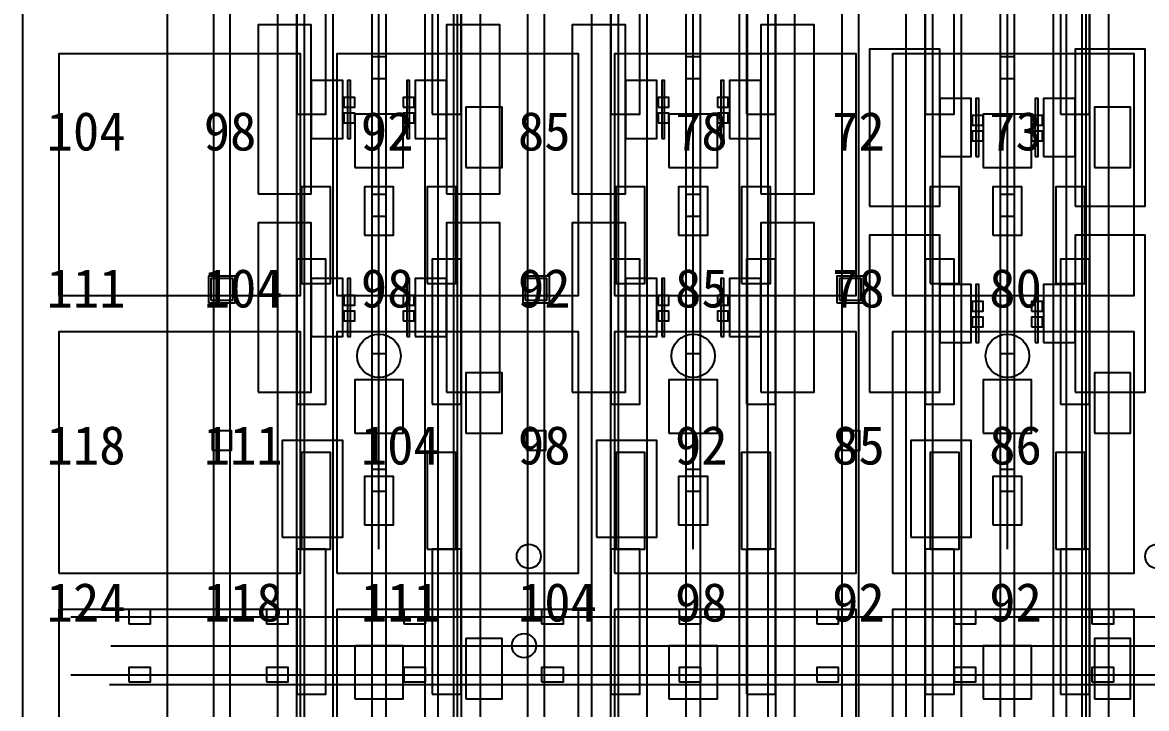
# Model space of a CAD drawing. Header units: metres. Extents: x -1640 to 1560, y -268 to 2338.
# Drawn here: x -280 to -233.49, y 1382.4 to 1410.8 of the extents above; entities that cross this region are included whole.
import ezdxf

# ---------------------------------------------------------------- set-up
doc = ezdxf.new("R2010")
doc.units = ezdxf.units.M
for name, color, linetype in [('1F_CHL', 4, 'Continuous'), ('1F_EHS_EXTINGUISHER_HYDRANT_CABINET_CONCEPT', 1, 'Continuous'), ('1F_PUMP', 2, 'Continuous'), ('1F_SCR', 3, 'Continuous'), ('1F_STRUCT_COLUMN', 8, 'Continuous'), ('1F_ZONE', 3, 'Continuous'), ('2F_CSF_LATERAL_RACK_CONCEPT', 9, 'Continuous'), ('2F_RFG', 5, 'Continuous'), ('2F_STRUCT_COLUMN', 8, 'Continuous'), ('2F_VMB', 6, 'Continuous'), ('2F_ZONE', 3, 'Continuous'), ('3F_CLEANROOM_OVERHEAD_PIPE_DUCT_CONCEPT', 9, 'Continuous'), ('3F_CVD', 3, 'Continuous'), ('3F_DIFF', 4, 'Continuous'), ('3F_EHS_EGRESS_DIST_M', 2, 'Continuous'), ('3F_EHS_EXTINGUISHER_HYDRANT_CABINET_CONCEPT', 1, 'Continuous'), ('3F_EHS_GAS_DETECTOR', 6, 'Continuous'), ('3F_FOUP', 5, 'Continuous'), ('3F_OHT', 9, 'Continuous'), ('3F_OHTV', 1, 'Continuous'), ('3F_STK', 3, 'Continuous'), ('3F_STRUCT_COLUMN', 8, 'Continuous'), ('3F_TBAR', 6, 'Continuous'), ('3F_ZONE', 3, 'Continuous'), ('4F_FFU', 1, 'Continuous'), ('4F_STRUCT_PLENUM_TRUSS_CONCEPT', 9, 'Continuous'), ('4F_ZONE', 3, 'Continuous'), ('5F_CHL', 4, 'Continuous'), ('5F_EHS_EXTINGUISHER_HYDRANT_CABINET_CONCEPT', 1, 'Continuous'), ('5F_PUMP', 2, 'Continuous'), ('5F_SCR', 3, 'Continuous'), ('5F_STRUCT_COLUMN', 8, 'Continuous'), ('5F_ZONE', 3, 'Continuous'), ('6F_CSF_LATERAL_RACK_CONCEPT', 9, 'Continuous'), ('6F_RFG', 5, 'Continuous'), ('6F_STRUCT_COLUMN', 8, 'Continuous'), ('6F_VMB', 6, 'Continuous'), ('6F_ZONE', 3, 'Continuous'), ('7F_CLEANROOM_OVERHEAD_PIPE_DUCT_CONCEPT', 9, 'Continuous'), ('7F_CVD', 3, 'Continuous'), ('7F_DIFF', 4, 'Continuous'), ('7F_EHS_EGRESS_DIST_M', 2, 'Continuous'), ('7F_EHS_EXTINGUISHER_HYDRANT_CABINET_CONCEPT', 1, 'Continuous'), ('7F_EHS_GAS_DETECTOR', 6, 'Continuous'), ('7F_FOUP', 5, 'Continuous'), ('7F_OHT', 9, 'Continuous'), ('7F_OHTV', 1, 'Continuous'), ('7F_STK', 3, 'Continuous'), ('7F_STRUCT_COLUMN', 8, 'Continuous'), ('7F_TBAR', 6, 'Continuous'), ('7F_ZONE', 3, 'Continuous'), ('8F_FFU', 1, 'Continuous'), ('8F_STRUCT_PLENUM_TRUSS_CONCEPT', 9, 'Continuous'), ('8F_ZONE', 3, 'Continuous'), ('EHS_TREATED_EXHAUST', 30, 'Continuous'), ('UTIL_ELEC.LV_CONCEPT', 2, 'Continuous'), ('UTIL_GAS.BULK_CONCEPT', 2, 'Continuous'), ('UTIL_GAS.SPEC_CONCEPT', 3, 'Continuous'), ('UTIL_PCW.R_CONCEPT', 1, 'Continuous'), ('UTIL_PCW.S_CONCEPT', 6, 'Continuous')]:
    doc.layers.add(name, color=color, linetype=linetype)

msp = doc.modelspace()

# ---------------------------------------------------------------- linework, layer by layer
at = {"layer": '1F_CHL'}
for points in [[(-261.65, 1404.8), (-260.15, 1404.8), (-260.15, 1407.3), (-261.65, 1407.3)], [(-235.65, 1404.8), (-234.15, 1404.8), (-234.15, 1407.3), (-235.65, 1407.3)], [(-261.65, 1393.8), (-260.15, 1393.8), (-260.15, 1396.3), (-261.65, 1396.3)], [(-235.65, 1393.8), (-234.15, 1393.8), (-234.15, 1396.3), (-235.65, 1396.3)], [(-261.65, 1382.8), (-260.15, 1382.8), (-260.15, 1385.3), (-261.65, 1385.3)], [(-235.65, 1382.8), (-234.15, 1382.8), (-234.15, 1385.3), (-235.65, 1385.3)]]:
    msp.add_lwpolyline(points, close=True, dxfattribs=at)
at = {"layer": '1F_EHS_EXTINGUISHER_HYDRANT_CABINET_CONCEPT'}
msp.add_circle((-259.25, 1385), 0.5, dxfattribs=at)
at = {"layer": '1F_PUMP'}
for points in [[(-268.45, 1400), (-267.25, 1400), (-267.25, 1404), (-268.45, 1404)], [(-263.25, 1400), (-262.05, 1400), (-262.05, 1404), (-263.25, 1404)], [(-255.45, 1400), (-254.25, 1400), (-254.25, 1404), (-255.45, 1404)], [(-250.25, 1400), (-249.05, 1400), (-249.05, 1404), (-250.25, 1404)], [(-242.45, 1400), (-241.25, 1400), (-241.25, 1404), (-242.45, 1404)], [(-237.25, 1400), (-236.05, 1400), (-236.05, 1404), (-237.25, 1404)], [(-268.45, 1389), (-267.25, 1389), (-267.25, 1393), (-268.45, 1393)], [(-263.25, 1389), (-262.05, 1389), (-262.05, 1393), (-263.25, 1393)], [(-255.45, 1389), (-254.25, 1389), (-254.25, 1393), (-255.45, 1393)], [(-250.25, 1389), (-249.05, 1389), (-249.05, 1393), (-250.25, 1393)], [(-242.45, 1389), (-241.25, 1389), (-241.25, 1393), (-242.45, 1393)], [(-237.25, 1389), (-236.05, 1389), (-236.05, 1393), (-237.25, 1393)]]:
    msp.add_lwpolyline(points, close=True, dxfattribs=at)
at = {"layer": '1F_SCR'}
for points in [[(-266.25, 1404.8), (-264.25, 1404.8), (-264.25, 1407), (-266.25, 1407)], [(-253.25, 1404.8), (-251.25, 1404.8), (-251.25, 1407), (-253.25, 1407)], [(-240.25, 1404.8), (-238.25, 1404.8), (-238.25, 1407), (-240.25, 1407)], [(-266.25, 1393.8), (-264.25, 1393.8), (-264.25, 1396), (-266.25, 1396)], [(-253.25, 1393.8), (-251.25, 1393.8), (-251.25, 1396), (-253.25, 1396)], [(-240.25, 1393.8), (-238.25, 1393.8), (-238.25, 1396), (-240.25, 1396)], [(-266.25, 1382.8), (-264.25, 1382.8), (-264.25, 1385), (-266.25, 1385)], [(-253.25, 1382.8), (-251.25, 1382.8), (-251.25, 1385), (-253.25, 1385)], [(-240.25, 1382.8), (-238.25, 1382.8), (-238.25, 1385), (-240.25, 1385)]]:
    msp.add_lwpolyline(points, close=True, dxfattribs=at)
at = {"layer": '1F_STRUCT_COLUMN'}
for points in [[(-272.3, 1399.2), (-271.2, 1399.2), (-271.2, 1400.3), (-272.3, 1400.3)], [(-259.3, 1399.2), (-258.2, 1399.2), (-258.2, 1400.3), (-259.3, 1400.3)], [(-246.3, 1399.2), (-245.2, 1399.2), (-245.2, 1400.3), (-246.3, 1400.3)]]:
    msp.add_lwpolyline(points, close=True, dxfattribs=at)
at = {"layer": '1F_ZONE'}
msp.add_lwpolyline([(-280, 1306), (-3.5, 1306), (-3.5, 1464), (-280, 1464)], close=True, dxfattribs=at)
at = {"layer": '2F_CSF_LATERAL_RACK_CONCEPT'}
for points in [[(-269.45, 1310), (-268.65, 1310), (-268.65, 1460), (-269.45, 1460)], [(-261.85, 1310), (-261.05, 1310), (-261.05, 1460), (-261.85, 1460)], [(-256.45, 1310), (-255.65, 1310), (-255.65, 1460), (-256.45, 1460)], [(-248.85, 1310), (-248.05, 1310), (-248.05, 1460), (-248.85, 1460)], [(-243.45, 1310), (-242.65, 1310), (-242.65, 1460), (-243.45, 1460)], [(-235.85, 1310), (-235.05, 1310), (-235.05, 1460), (-235.85, 1460)]]:
    msp.add_lwpolyline(points, close=True, dxfattribs=at)
at = {"layer": '2F_RFG'}
for points in [[(-268.65, 1407), (-267.45, 1407), (-267.45, 1413), (-268.65, 1413)], [(-263.05, 1407), (-261.85, 1407), (-261.85, 1413), (-263.05, 1413)], [(-255.65, 1407), (-254.45, 1407), (-254.45, 1413), (-255.65, 1413)], [(-250.05, 1407), (-248.85, 1407), (-248.85, 1413), (-250.05, 1413)], [(-242.65, 1407), (-241.45, 1407), (-241.45, 1413), (-242.65, 1413)], [(-237.05, 1407), (-235.85, 1407), (-235.85, 1413), (-237.05, 1413)], [(-268.65, 1395), (-267.45, 1395), (-267.45, 1401), (-268.65, 1401)], [(-263.05, 1395), (-261.85, 1395), (-261.85, 1401), (-263.05, 1401)], [(-255.65, 1395), (-254.45, 1395), (-254.45, 1401), (-255.65, 1401)], [(-250.05, 1395), (-248.85, 1395), (-248.85, 1401), (-250.05, 1401)], [(-242.65, 1395), (-241.45, 1395), (-241.45, 1401), (-242.65, 1401)], [(-237.05, 1395), (-235.85, 1395), (-235.85, 1401), (-237.05, 1401)], [(-268.65, 1383), (-267.45, 1383), (-267.45, 1389), (-268.65, 1389)], [(-263.05, 1383), (-261.85, 1383), (-261.85, 1389), (-263.05, 1389)], [(-255.65, 1383), (-254.45, 1383), (-254.45, 1389), (-255.65, 1389)], [(-250.05, 1383), (-248.85, 1383), (-248.85, 1389), (-250.05, 1389)], [(-242.65, 1383), (-241.45, 1383), (-241.45, 1389), (-242.65, 1389)], [(-237.05, 1383), (-235.85, 1383), (-235.85, 1389), (-237.05, 1389)]]:
    msp.add_lwpolyline(points, close=True, dxfattribs=at)
at = {"layer": '2F_STRUCT_COLUMN'}
for points in [[(-272.2, 1399.3), (-271.3, 1399.3), (-271.3, 1400.2), (-272.2, 1400.2)], [(-259.2, 1399.3), (-258.3, 1399.3), (-258.3, 1400.2), (-259.2, 1400.2)], [(-246.2, 1399.3), (-245.3, 1399.3), (-245.3, 1400.2), (-246.2, 1400.2)]]:
    msp.add_lwpolyline(points, close=True, dxfattribs=at)
at = {"layer": '2F_VMB'}
for points in [[(-265.85, 1402), (-264.65, 1402), (-264.65, 1404), (-265.85, 1404)], [(-252.85, 1402), (-251.65, 1402), (-251.65, 1404), (-252.85, 1404)], [(-239.85, 1402), (-238.65, 1402), (-238.65, 1404), (-239.85, 1404)], [(-265.85, 1390), (-264.65, 1390), (-264.65, 1392), (-265.85, 1392)], [(-252.85, 1390), (-251.65, 1390), (-251.65, 1392), (-252.85, 1392)], [(-239.85, 1390), (-238.65, 1390), (-238.65, 1392), (-239.85, 1392)]]:
    msp.add_lwpolyline(points, close=True, dxfattribs=at)
at = {"layer": '2F_ZONE'}
msp.add_lwpolyline([(-280, 1306), (-3.5, 1306), (-3.5, 1464), (-280, 1464)], close=True, dxfattribs=at)
at = {"layer": '3F_CLEANROOM_OVERHEAD_PIPE_DUCT_CONCEPT'}
for points in [[(-268.35, 1309), (-267.15, 1309), (-267.15, 1461), (-268.35, 1461)], [(-263.35, 1309), (-262.15, 1309), (-262.15, 1461), (-263.35, 1461)], [(-255.35, 1309), (-254.15, 1309), (-254.15, 1461), (-255.35, 1461)], [(-250.35, 1309), (-249.15, 1309), (-249.15, 1461), (-250.35, 1461)], [(-242.35, 1309), (-241.15, 1309), (-241.15, 1461), (-242.35, 1461)], [(-237.35, 1309), (-236.15, 1309), (-236.15, 1461), (-237.35, 1461)]]:
    msp.add_lwpolyline(points, close=True, dxfattribs=at)
at = {"layer": '3F_CVD'}
for points in [[(-244.95, 1403.2), (-242.05, 1403.2), (-242.05, 1409.7), (-244.95, 1409.7)], [(-236.45, 1403.2), (-233.55, 1403.2), (-233.55, 1409.7), (-236.45, 1409.7)], [(-242.05, 1405.25), (-240.75, 1405.25), (-240.75, 1407.65), (-242.05, 1407.65)], [(-237.75, 1405.25), (-236.45, 1405.25), (-236.45, 1407.65), (-237.75, 1407.65)], [(-244.95, 1395.5), (-242.05, 1395.5), (-242.05, 1402), (-244.95, 1402)], [(-236.45, 1395.5), (-233.55, 1395.5), (-233.55, 1402), (-236.45, 1402)], [(-242.05, 1397.55), (-240.75, 1397.55), (-240.75, 1399.95), (-242.05, 1399.95)], [(-237.75, 1397.55), (-236.45, 1397.55), (-236.45, 1399.95), (-237.75, 1399.95)]]:
    msp.add_lwpolyline(points, close=True, dxfattribs=at)
at = {"layer": '3F_DIFF'}
for points in [[(-270.25, 1403.7), (-268.05, 1403.7), (-268.05, 1410.7), (-270.25, 1410.7)], [(-262.45, 1403.7), (-260.25, 1403.7), (-260.25, 1410.7), (-262.45, 1410.7)], [(-257.25, 1403.7), (-255.05, 1403.7), (-255.05, 1410.7), (-257.25, 1410.7)], [(-249.45, 1403.7), (-247.25, 1403.7), (-247.25, 1410.7), (-249.45, 1410.7)], [(-268.05, 1406), (-266.75, 1406), (-266.75, 1408.4), (-268.05, 1408.4)], [(-263.75, 1406), (-262.45, 1406), (-262.45, 1408.4), (-263.75, 1408.4)], [(-255.05, 1406), (-253.75, 1406), (-253.75, 1408.4), (-255.05, 1408.4)], [(-250.75, 1406), (-249.45, 1406), (-249.45, 1408.4), (-250.75, 1408.4)], [(-270.25, 1395.5), (-268.05, 1395.5), (-268.05, 1402.5), (-270.25, 1402.5)], [(-262.45, 1395.5), (-260.25, 1395.5), (-260.25, 1402.5), (-262.45, 1402.5)], [(-257.25, 1395.5), (-255.05, 1395.5), (-255.05, 1402.5), (-257.25, 1402.5)], [(-249.45, 1395.5), (-247.25, 1395.5), (-247.25, 1402.5), (-249.45, 1402.5)], [(-268.05, 1397.8), (-266.75, 1397.8), (-266.75, 1400.2), (-268.05, 1400.2)], [(-263.75, 1397.8), (-262.45, 1397.8), (-262.45, 1400.2), (-263.75, 1400.2)], [(-255.05, 1397.8), (-253.75, 1397.8), (-253.75, 1400.2), (-255.05, 1400.2)], [(-250.75, 1397.8), (-249.45, 1397.8), (-249.45, 1400.2), (-250.75, 1400.2)]]:
    msp.add_lwpolyline(points, close=True, dxfattribs=at)
at = {"layer": '3F_EHS_EXTINGUISHER_HYDRANT_CABINET_CONCEPT'}
for centre in [(-259.05, 1388.7), (-233.05, 1388.7)]:
    msp.add_circle(centre, 0.5, dxfattribs=at)
at = {"layer": '3F_EHS_GAS_DETECTOR'}
for centre in [(-265.25, 1397), (-252.25, 1397), (-239.25, 1397)]:
    msp.add_circle(centre, 0.9, dxfattribs=at)
at = {"layer": '3F_FOUP'}
for points in [[(-266.7, 1407.3), (-266.25, 1407.3), (-266.25, 1407.7), (-266.7, 1407.7)], [(-264.25, 1407.3), (-263.8, 1407.3), (-263.8, 1407.7), (-264.25, 1407.7)], [(-253.7, 1407.3), (-253.25, 1407.3), (-253.25, 1407.7), (-253.7, 1407.7)], [(-251.25, 1407.3), (-250.8, 1407.3), (-250.8, 1407.7), (-251.25, 1407.7)], [(-266.7, 1406.65), (-266.25, 1406.65), (-266.25, 1407.05), (-266.7, 1407.05)], [(-264.25, 1406.65), (-263.8, 1406.65), (-263.8, 1407.05), (-264.25, 1407.05)], [(-253.7, 1406.65), (-253.25, 1406.65), (-253.25, 1407.05), (-253.7, 1407.05)], [(-251.25, 1406.65), (-250.8, 1406.65), (-250.8, 1407.05), (-251.25, 1407.05)], [(-240.7, 1406.55), (-240.25, 1406.55), (-240.25, 1406.95), (-240.7, 1406.95)], [(-238.25, 1406.55), (-237.8, 1406.55), (-237.8, 1406.95), (-238.25, 1406.95)], [(-240.7, 1405.9), (-240.25, 1405.9), (-240.25, 1406.3), (-240.7, 1406.3)], [(-238.25, 1405.9), (-237.8, 1405.9), (-237.8, 1406.3), (-238.25, 1406.3)], [(-266.7, 1399.1), (-266.25, 1399.1), (-266.25, 1399.5), (-266.7, 1399.5)], [(-264.25, 1399.1), (-263.8, 1399.1), (-263.8, 1399.5), (-264.25, 1399.5)], [(-253.7, 1399.1), (-253.25, 1399.1), (-253.25, 1399.5), (-253.7, 1399.5)], [(-251.25, 1399.1), (-250.8, 1399.1), (-250.8, 1399.5), (-251.25, 1399.5)], [(-240.7, 1398.85), (-240.25, 1398.85), (-240.25, 1399.25), (-240.7, 1399.25)], [(-238.25, 1398.85), (-237.8, 1398.85), (-237.8, 1399.25), (-238.25, 1399.25)], [(-266.7, 1398.45), (-266.25, 1398.45), (-266.25, 1398.85), (-266.7, 1398.85)], [(-264.25, 1398.45), (-263.8, 1398.45), (-263.8, 1398.85), (-264.25, 1398.85)], [(-253.7, 1398.45), (-253.25, 1398.45), (-253.25, 1398.85), (-253.7, 1398.85)], [(-251.25, 1398.45), (-250.8, 1398.45), (-250.8, 1398.85), (-251.25, 1398.85)], [(-240.7, 1398.2), (-240.25, 1398.2), (-240.25, 1398.6), (-240.7, 1398.6)], [(-238.25, 1398.2), (-237.8, 1398.2), (-237.8, 1398.6), (-238.25, 1398.6)]]:
    msp.add_lwpolyline(points, close=True, dxfattribs=at)
at = {"layer": '3F_OHT'}
for p, q in [((-265.25, 1389), (-265.25, 1461)), ((-252.25, 1389), (-252.25, 1461)), ((-239.25, 1389), (-239.25, 1461)), ((-278, 1386.2), (-5.5, 1386.2)), ((-278, 1383.8), (-5.5, 1383.8))]:
    msp.add_line(p, q, dxfattribs=at)
at = {"layer": '3F_OHTV'}
for points in [[(-265.55, 1408.48), (-264.95, 1408.48), (-264.95, 1409.38), (-265.55, 1409.38)], [(-252.55, 1408.48), (-251.95, 1408.48), (-251.95, 1409.38), (-252.55, 1409.38)], [(-239.55, 1408.48), (-238.95, 1408.48), (-238.95, 1409.38), (-239.55, 1409.38)], [(-265.55, 1402.78), (-264.95, 1402.78), (-264.95, 1403.68), (-265.55, 1403.68)], [(-252.55, 1402.78), (-251.95, 1402.78), (-251.95, 1403.68), (-252.55, 1403.68)], [(-239.55, 1402.78), (-238.95, 1402.78), (-238.95, 1403.68), (-239.55, 1403.68)], [(-265.55, 1397.09), (-264.95, 1397.09), (-264.95, 1397.99), (-265.55, 1397.99)], [(-252.55, 1397.09), (-251.95, 1397.09), (-251.95, 1397.99), (-252.55, 1397.99)], [(-239.55, 1397.09), (-238.95, 1397.09), (-238.95, 1397.99), (-239.55, 1397.99)], [(-265.55, 1391.4), (-264.95, 1391.4), (-264.95, 1392.3), (-265.55, 1392.3)], [(-252.55, 1391.4), (-251.95, 1391.4), (-251.95, 1392.3), (-252.55, 1392.3)], [(-239.55, 1391.4), (-238.95, 1391.4), (-238.95, 1392.3), (-239.55, 1392.3)], [(-275.6, 1385.9), (-274.7, 1385.9), (-274.7, 1386.5), (-275.6, 1386.5)], [(-269.91, 1385.9), (-269.01, 1385.9), (-269.01, 1386.5), (-269.91, 1386.5)], [(-264.22, 1385.9), (-263.32, 1385.9), (-263.32, 1386.5), (-264.22, 1386.5)], [(-258.52, 1385.9), (-257.62, 1385.9), (-257.62, 1386.5), (-258.52, 1386.5)], [(-252.83, 1385.9), (-251.93, 1385.9), (-251.93, 1386.5), (-252.83, 1386.5)], [(-247.14, 1385.9), (-246.24, 1385.9), (-246.24, 1386.5), (-247.14, 1386.5)], [(-241.45, 1385.9), (-240.55, 1385.9), (-240.55, 1386.5), (-241.45, 1386.5)], [(-235.75, 1385.9), (-234.85, 1385.9), (-234.85, 1386.5), (-235.75, 1386.5)], [(-275.6, 1383.5), (-274.7, 1383.5), (-274.7, 1384.1), (-275.6, 1384.1)], [(-269.91, 1383.5), (-269.01, 1383.5), (-269.01, 1384.1), (-269.91, 1384.1)], [(-264.22, 1383.5), (-263.32, 1383.5), (-263.32, 1384.1), (-264.22, 1384.1)], [(-258.52, 1383.5), (-257.62, 1383.5), (-257.62, 1384.1), (-258.52, 1384.1)], [(-252.83, 1383.5), (-251.93, 1383.5), (-251.93, 1384.1), (-252.83, 1384.1)], [(-247.14, 1383.5), (-246.24, 1383.5), (-246.24, 1384.1), (-247.14, 1384.1)], [(-241.45, 1383.5), (-240.55, 1383.5), (-240.55, 1384.1), (-241.45, 1384.1)], [(-235.75, 1383.5), (-234.85, 1383.5), (-234.85, 1384.1), (-235.75, 1384.1)]]:
    msp.add_lwpolyline(points, close=True, dxfattribs=at)
at = {"layer": '3F_STK'}
for points in [[(-269.25, 1389.5), (-266.75, 1389.5), (-266.75, 1393.5), (-269.25, 1393.5)], [(-256.25, 1389.5), (-253.75, 1389.5), (-253.75, 1393.5), (-256.25, 1393.5)], [(-243.25, 1389.5), (-240.75, 1389.5), (-240.75, 1393.5), (-243.25, 1393.5)]]:
    msp.add_lwpolyline(points, close=True, dxfattribs=at)
at = {"layer": '3F_STRUCT_COLUMN'}
for points in [[(-272.15, 1393.1), (-271.35, 1393.1), (-271.35, 1393.9), (-272.15, 1393.9)], [(-259.15, 1393.1), (-258.35, 1393.1), (-258.35, 1393.9), (-259.15, 1393.9)], [(-246.15, 1393.1), (-245.35, 1393.1), (-245.35, 1393.9), (-246.15, 1393.9)]]:
    msp.add_lwpolyline(points, close=True, dxfattribs=at)
at = {"layer": '3F_TBAR'}
for points in [[(-266.55, 1406), (-266.43, 1406), (-266.43, 1408.4), (-266.55, 1408.4)], [(-264.1, 1406), (-263.98, 1406), (-263.98, 1408.4), (-264.1, 1408.4)], [(-253.55, 1406), (-253.43, 1406), (-253.43, 1408.4), (-253.55, 1408.4)], [(-251.1, 1406), (-250.98, 1406), (-250.98, 1408.4), (-251.1, 1408.4)], [(-240.55, 1405.25), (-240.43, 1405.25), (-240.43, 1407.65), (-240.55, 1407.65)], [(-238.1, 1405.25), (-237.98, 1405.25), (-237.98, 1407.65), (-238.1, 1407.65)], [(-266.55, 1397.8), (-266.43, 1397.8), (-266.43, 1400.2), (-266.55, 1400.2)], [(-264.1, 1397.8), (-263.98, 1397.8), (-263.98, 1400.2), (-264.1, 1400.2)], [(-253.55, 1397.8), (-253.43, 1397.8), (-253.43, 1400.2), (-253.55, 1400.2)], [(-251.1, 1397.8), (-250.98, 1397.8), (-250.98, 1400.2), (-251.1, 1400.2)], [(-240.55, 1397.55), (-240.43, 1397.55), (-240.43, 1399.95), (-240.55, 1399.95)], [(-238.1, 1397.55), (-237.98, 1397.55), (-237.98, 1399.95), (-238.1, 1399.95)]]:
    msp.add_lwpolyline(points, close=True, dxfattribs=at)
at = {"layer": '3F_ZONE'}
msp.add_lwpolyline([(-280, 1306), (-3.5, 1306), (-3.5, 1464), (-280, 1464)], close=True, dxfattribs=at)
at = {"layer": '4F_FFU'}
for points in [[(-278.5, 1399.5), (-268.5, 1399.5), (-268.5, 1409.5), (-278.5, 1409.5)], [(-267, 1399.5), (-257, 1399.5), (-257, 1409.5), (-267, 1409.5)], [(-255.5, 1399.5), (-245.5, 1399.5), (-245.5, 1409.5), (-255.5, 1409.5)], [(-244, 1399.5), (-234, 1399.5), (-234, 1409.5), (-244, 1409.5)], [(-278.5, 1388), (-268.5, 1388), (-268.5, 1398), (-278.5, 1398)], [(-267, 1388), (-257, 1388), (-257, 1398), (-267, 1398)], [(-255.5, 1388), (-245.5, 1388), (-245.5, 1398), (-255.5, 1398)], [(-244, 1388), (-234, 1388), (-234, 1398), (-244, 1398)], [(-278.5, 1376.5), (-268.5, 1376.5), (-268.5, 1386.5), (-278.5, 1386.5)], [(-267, 1376.5), (-257, 1376.5), (-257, 1386.5), (-267, 1386.5)], [(-255.5, 1376.5), (-245.5, 1376.5), (-245.5, 1386.5), (-255.5, 1386.5)], [(-244, 1376.5), (-234, 1376.5), (-234, 1386.5), (-244, 1386.5)]]:
    msp.add_lwpolyline(points, close=True, dxfattribs=at)
at = {"layer": '4F_STRUCT_PLENUM_TRUSS_CONCEPT'}
for points in [[(-272.1, 1306), (-271.4, 1306), (-271.4, 1464), (-272.1, 1464)], [(-259.1, 1306), (-258.4, 1306), (-258.4, 1464), (-259.1, 1464)], [(-246.1, 1306), (-245.4, 1306), (-245.4, 1464), (-246.1, 1464)]]:
    msp.add_lwpolyline(points, close=True, dxfattribs=at)
at = {"layer": '4F_ZONE'}
msp.add_lwpolyline([(-280, 1306), (-3.5, 1306), (-3.5, 1464), (-280, 1464)], close=True, dxfattribs=at)
at = {"layer": '5F_CHL'}
for points in [[(-261.65, 1404.8), (-260.15, 1404.8), (-260.15, 1407.3), (-261.65, 1407.3)], [(-235.65, 1404.8), (-234.15, 1404.8), (-234.15, 1407.3), (-235.65, 1407.3)], [(-261.65, 1393.8), (-260.15, 1393.8), (-260.15, 1396.3), (-261.65, 1396.3)], [(-235.65, 1393.8), (-234.15, 1393.8), (-234.15, 1396.3), (-235.65, 1396.3)], [(-261.65, 1382.8), (-260.15, 1382.8), (-260.15, 1385.3), (-261.65, 1385.3)], [(-235.65, 1382.8), (-234.15, 1382.8), (-234.15, 1385.3), (-235.65, 1385.3)]]:
    msp.add_lwpolyline(points, close=True, dxfattribs=at)
at = {"layer": '5F_EHS_EXTINGUISHER_HYDRANT_CABINET_CONCEPT'}
msp.add_circle((-259.25, 1385), 0.5, dxfattribs=at)
at = {"layer": '5F_PUMP'}
for points in [[(-268.45, 1400), (-267.25, 1400), (-267.25, 1404), (-268.45, 1404)], [(-263.25, 1400), (-262.05, 1400), (-262.05, 1404), (-263.25, 1404)], [(-255.45, 1400), (-254.25, 1400), (-254.25, 1404), (-255.45, 1404)], [(-250.25, 1400), (-249.05, 1400), (-249.05, 1404), (-250.25, 1404)], [(-242.45, 1400), (-241.25, 1400), (-241.25, 1404), (-242.45, 1404)], [(-237.25, 1400), (-236.05, 1400), (-236.05, 1404), (-237.25, 1404)], [(-268.45, 1389), (-267.25, 1389), (-267.25, 1393), (-268.45, 1393)], [(-263.25, 1389), (-262.05, 1389), (-262.05, 1393), (-263.25, 1393)], [(-255.45, 1389), (-254.25, 1389), (-254.25, 1393), (-255.45, 1393)], [(-250.25, 1389), (-249.05, 1389), (-249.05, 1393), (-250.25, 1393)], [(-242.45, 1389), (-241.25, 1389), (-241.25, 1393), (-242.45, 1393)], [(-237.25, 1389), (-236.05, 1389), (-236.05, 1393), (-237.25, 1393)]]:
    msp.add_lwpolyline(points, close=True, dxfattribs=at)
at = {"layer": '5F_SCR'}
for points in [[(-266.25, 1404.8), (-264.25, 1404.8), (-264.25, 1407), (-266.25, 1407)], [(-253.25, 1404.8), (-251.25, 1404.8), (-251.25, 1407), (-253.25, 1407)], [(-240.25, 1404.8), (-238.25, 1404.8), (-238.25, 1407), (-240.25, 1407)], [(-266.25, 1393.8), (-264.25, 1393.8), (-264.25, 1396), (-266.25, 1396)], [(-253.25, 1393.8), (-251.25, 1393.8), (-251.25, 1396), (-253.25, 1396)], [(-240.25, 1393.8), (-238.25, 1393.8), (-238.25, 1396), (-240.25, 1396)], [(-266.25, 1382.8), (-264.25, 1382.8), (-264.25, 1385), (-266.25, 1385)], [(-253.25, 1382.8), (-251.25, 1382.8), (-251.25, 1385), (-253.25, 1385)], [(-240.25, 1382.8), (-238.25, 1382.8), (-238.25, 1385), (-240.25, 1385)]]:
    msp.add_lwpolyline(points, close=True, dxfattribs=at)
at = {"layer": '5F_STRUCT_COLUMN'}
for points in [[(-272.3, 1399.2), (-271.2, 1399.2), (-271.2, 1400.3), (-272.3, 1400.3)], [(-259.3, 1399.2), (-258.2, 1399.2), (-258.2, 1400.3), (-259.3, 1400.3)], [(-246.3, 1399.2), (-245.2, 1399.2), (-245.2, 1400.3), (-246.3, 1400.3)]]:
    msp.add_lwpolyline(points, close=True, dxfattribs=at)
at = {"layer": '5F_ZONE'}
msp.add_lwpolyline([(-280, 1306), (-3.5, 1306), (-3.5, 1464), (-280, 1464)], close=True, dxfattribs=at)
at = {"layer": '6F_CSF_LATERAL_RACK_CONCEPT'}
for points in [[(-269.45, 1310), (-268.65, 1310), (-268.65, 1460), (-269.45, 1460)], [(-261.85, 1310), (-261.05, 1310), (-261.05, 1460), (-261.85, 1460)], [(-256.45, 1310), (-255.65, 1310), (-255.65, 1460), (-256.45, 1460)], [(-248.85, 1310), (-248.05, 1310), (-248.05, 1460), (-248.85, 1460)], [(-243.45, 1310), (-242.65, 1310), (-242.65, 1460), (-243.45, 1460)], [(-235.85, 1310), (-235.05, 1310), (-235.05, 1460), (-235.85, 1460)]]:
    msp.add_lwpolyline(points, close=True, dxfattribs=at)
at = {"layer": '6F_RFG'}
for points in [[(-268.65, 1407), (-267.45, 1407), (-267.45, 1413), (-268.65, 1413)], [(-263.05, 1407), (-261.85, 1407), (-261.85, 1413), (-263.05, 1413)], [(-255.65, 1407), (-254.45, 1407), (-254.45, 1413), (-255.65, 1413)], [(-250.05, 1407), (-248.85, 1407), (-248.85, 1413), (-250.05, 1413)], [(-242.65, 1407), (-241.45, 1407), (-241.45, 1413), (-242.65, 1413)], [(-237.05, 1407), (-235.85, 1407), (-235.85, 1413), (-237.05, 1413)], [(-268.65, 1395), (-267.45, 1395), (-267.45, 1401), (-268.65, 1401)], [(-263.05, 1395), (-261.85, 1395), (-261.85, 1401), (-263.05, 1401)], [(-255.65, 1395), (-254.45, 1395), (-254.45, 1401), (-255.65, 1401)], [(-250.05, 1395), (-248.85, 1395), (-248.85, 1401), (-250.05, 1401)], [(-242.65, 1395), (-241.45, 1395), (-241.45, 1401), (-242.65, 1401)], [(-237.05, 1395), (-235.85, 1395), (-235.85, 1401), (-237.05, 1401)], [(-268.65, 1383), (-267.45, 1383), (-267.45, 1389), (-268.65, 1389)], [(-263.05, 1383), (-261.85, 1383), (-261.85, 1389), (-263.05, 1389)], [(-255.65, 1383), (-254.45, 1383), (-254.45, 1389), (-255.65, 1389)], [(-250.05, 1383), (-248.85, 1383), (-248.85, 1389), (-250.05, 1389)], [(-242.65, 1383), (-241.45, 1383), (-241.45, 1389), (-242.65, 1389)], [(-237.05, 1383), (-235.85, 1383), (-235.85, 1389), (-237.05, 1389)]]:
    msp.add_lwpolyline(points, close=True, dxfattribs=at)
at = {"layer": '6F_STRUCT_COLUMN'}
for points in [[(-272.2, 1399.3), (-271.3, 1399.3), (-271.3, 1400.2), (-272.2, 1400.2)], [(-259.2, 1399.3), (-258.3, 1399.3), (-258.3, 1400.2), (-259.2, 1400.2)], [(-246.2, 1399.3), (-245.3, 1399.3), (-245.3, 1400.2), (-246.2, 1400.2)]]:
    msp.add_lwpolyline(points, close=True, dxfattribs=at)
at = {"layer": '6F_VMB'}
for points in [[(-265.85, 1402), (-264.65, 1402), (-264.65, 1404), (-265.85, 1404)], [(-252.85, 1402), (-251.65, 1402), (-251.65, 1404), (-252.85, 1404)], [(-239.85, 1402), (-238.65, 1402), (-238.65, 1404), (-239.85, 1404)], [(-265.85, 1390), (-264.65, 1390), (-264.65, 1392), (-265.85, 1392)], [(-252.85, 1390), (-251.65, 1390), (-251.65, 1392), (-252.85, 1392)], [(-239.85, 1390), (-238.65, 1390), (-238.65, 1392), (-239.85, 1392)]]:
    msp.add_lwpolyline(points, close=True, dxfattribs=at)
at = {"layer": '6F_ZONE'}
msp.add_lwpolyline([(-280, 1306), (-3.5, 1306), (-3.5, 1464), (-280, 1464)], close=True, dxfattribs=at)
at = {"layer": '7F_CLEANROOM_OVERHEAD_PIPE_DUCT_CONCEPT'}
for points in [[(-268.35, 1309), (-267.15, 1309), (-267.15, 1461), (-268.35, 1461)], [(-263.35, 1309), (-262.15, 1309), (-262.15, 1461), (-263.35, 1461)], [(-255.35, 1309), (-254.15, 1309), (-254.15, 1461), (-255.35, 1461)], [(-250.35, 1309), (-249.15, 1309), (-249.15, 1461), (-250.35, 1461)], [(-242.35, 1309), (-241.15, 1309), (-241.15, 1461), (-242.35, 1461)], [(-237.35, 1309), (-236.15, 1309), (-236.15, 1461), (-237.35, 1461)]]:
    msp.add_lwpolyline(points, close=True, dxfattribs=at)
at = {"layer": '7F_CVD'}
for points in [[(-244.95, 1403.2), (-242.05, 1403.2), (-242.05, 1409.7), (-244.95, 1409.7)], [(-236.45, 1403.2), (-233.55, 1403.2), (-233.55, 1409.7), (-236.45, 1409.7)], [(-242.05, 1405.25), (-240.75, 1405.25), (-240.75, 1407.65), (-242.05, 1407.65)], [(-237.75, 1405.25), (-236.45, 1405.25), (-236.45, 1407.65), (-237.75, 1407.65)], [(-244.95, 1395.5), (-242.05, 1395.5), (-242.05, 1402), (-244.95, 1402)], [(-236.45, 1395.5), (-233.55, 1395.5), (-233.55, 1402), (-236.45, 1402)], [(-242.05, 1397.55), (-240.75, 1397.55), (-240.75, 1399.95), (-242.05, 1399.95)], [(-237.75, 1397.55), (-236.45, 1397.55), (-236.45, 1399.95), (-237.75, 1399.95)]]:
    msp.add_lwpolyline(points, close=True, dxfattribs=at)
at = {"layer": '7F_DIFF'}
for points in [[(-270.25, 1403.7), (-268.05, 1403.7), (-268.05, 1410.7), (-270.25, 1410.7)], [(-262.45, 1403.7), (-260.25, 1403.7), (-260.25, 1410.7), (-262.45, 1410.7)], [(-257.25, 1403.7), (-255.05, 1403.7), (-255.05, 1410.7), (-257.25, 1410.7)], [(-249.45, 1403.7), (-247.25, 1403.7), (-247.25, 1410.7), (-249.45, 1410.7)], [(-268.05, 1406), (-266.75, 1406), (-266.75, 1408.4), (-268.05, 1408.4)], [(-263.75, 1406), (-262.45, 1406), (-262.45, 1408.4), (-263.75, 1408.4)], [(-255.05, 1406), (-253.75, 1406), (-253.75, 1408.4), (-255.05, 1408.4)], [(-250.75, 1406), (-249.45, 1406), (-249.45, 1408.4), (-250.75, 1408.4)], [(-270.25, 1395.5), (-268.05, 1395.5), (-268.05, 1402.5), (-270.25, 1402.5)], [(-262.45, 1395.5), (-260.25, 1395.5), (-260.25, 1402.5), (-262.45, 1402.5)], [(-257.25, 1395.5), (-255.05, 1395.5), (-255.05, 1402.5), (-257.25, 1402.5)], [(-249.45, 1395.5), (-247.25, 1395.5), (-247.25, 1402.5), (-249.45, 1402.5)], [(-268.05, 1397.8), (-266.75, 1397.8), (-266.75, 1400.2), (-268.05, 1400.2)], [(-263.75, 1397.8), (-262.45, 1397.8), (-262.45, 1400.2), (-263.75, 1400.2)], [(-255.05, 1397.8), (-253.75, 1397.8), (-253.75, 1400.2), (-255.05, 1400.2)], [(-250.75, 1397.8), (-249.45, 1397.8), (-249.45, 1400.2), (-250.75, 1400.2)]]:
    msp.add_lwpolyline(points, close=True, dxfattribs=at)
at = {"layer": '7F_EHS_EXTINGUISHER_HYDRANT_CABINET_CONCEPT'}
for centre in [(-259.05, 1388.7), (-233.05, 1388.7)]:
    msp.add_circle(centre, 0.5, dxfattribs=at)
at = {"layer": '7F_EHS_GAS_DETECTOR'}
for centre in [(-265.25, 1397), (-252.25, 1397), (-239.25, 1397)]:
    msp.add_circle(centre, 0.9, dxfattribs=at)
at = {"layer": '7F_FOUP'}
for points in [[(-266.7, 1407.3), (-266.25, 1407.3), (-266.25, 1407.7), (-266.7, 1407.7)], [(-264.25, 1407.3), (-263.8, 1407.3), (-263.8, 1407.7), (-264.25, 1407.7)], [(-253.7, 1407.3), (-253.25, 1407.3), (-253.25, 1407.7), (-253.7, 1407.7)], [(-251.25, 1407.3), (-250.8, 1407.3), (-250.8, 1407.7), (-251.25, 1407.7)], [(-266.7, 1406.65), (-266.25, 1406.65), (-266.25, 1407.05), (-266.7, 1407.05)], [(-264.25, 1406.65), (-263.8, 1406.65), (-263.8, 1407.05), (-264.25, 1407.05)], [(-253.7, 1406.65), (-253.25, 1406.65), (-253.25, 1407.05), (-253.7, 1407.05)], [(-251.25, 1406.65), (-250.8, 1406.65), (-250.8, 1407.05), (-251.25, 1407.05)], [(-240.7, 1406.55), (-240.25, 1406.55), (-240.25, 1406.95), (-240.7, 1406.95)], [(-238.25, 1406.55), (-237.8, 1406.55), (-237.8, 1406.95), (-238.25, 1406.95)], [(-240.7, 1405.9), (-240.25, 1405.9), (-240.25, 1406.3), (-240.7, 1406.3)], [(-238.25, 1405.9), (-237.8, 1405.9), (-237.8, 1406.3), (-238.25, 1406.3)], [(-266.7, 1399.1), (-266.25, 1399.1), (-266.25, 1399.5), (-266.7, 1399.5)], [(-264.25, 1399.1), (-263.8, 1399.1), (-263.8, 1399.5), (-264.25, 1399.5)], [(-253.7, 1399.1), (-253.25, 1399.1), (-253.25, 1399.5), (-253.7, 1399.5)], [(-251.25, 1399.1), (-250.8, 1399.1), (-250.8, 1399.5), (-251.25, 1399.5)], [(-240.7, 1398.85), (-240.25, 1398.85), (-240.25, 1399.25), (-240.7, 1399.25)], [(-238.25, 1398.85), (-237.8, 1398.85), (-237.8, 1399.25), (-238.25, 1399.25)], [(-266.7, 1398.45), (-266.25, 1398.45), (-266.25, 1398.85), (-266.7, 1398.85)], [(-264.25, 1398.45), (-263.8, 1398.45), (-263.8, 1398.85), (-264.25, 1398.85)], [(-253.7, 1398.45), (-253.25, 1398.45), (-253.25, 1398.85), (-253.7, 1398.85)], [(-251.25, 1398.45), (-250.8, 1398.45), (-250.8, 1398.85), (-251.25, 1398.85)], [(-240.7, 1398.2), (-240.25, 1398.2), (-240.25, 1398.6), (-240.7, 1398.6)], [(-238.25, 1398.2), (-237.8, 1398.2), (-237.8, 1398.6), (-238.25, 1398.6)]]:
    msp.add_lwpolyline(points, close=True, dxfattribs=at)
at = {"layer": '7F_OHT'}
for p, q in [((-265.25, 1389), (-265.25, 1461)), ((-252.25, 1389), (-252.25, 1461)), ((-239.25, 1389), (-239.25, 1461)), ((-278, 1386.2), (-5.5, 1386.2)), ((-278, 1383.8), (-5.5, 1383.8))]:
    msp.add_line(p, q, dxfattribs=at)
at = {"layer": '7F_OHTV'}
for points in [[(-265.55, 1408.48), (-264.95, 1408.48), (-264.95, 1409.38), (-265.55, 1409.38)], [(-252.55, 1408.48), (-251.95, 1408.48), (-251.95, 1409.38), (-252.55, 1409.38)], [(-239.55, 1408.48), (-238.95, 1408.48), (-238.95, 1409.38), (-239.55, 1409.38)], [(-265.55, 1402.78), (-264.95, 1402.78), (-264.95, 1403.68), (-265.55, 1403.68)], [(-252.55, 1402.78), (-251.95, 1402.78), (-251.95, 1403.68), (-252.55, 1403.68)], [(-239.55, 1402.78), (-238.95, 1402.78), (-238.95, 1403.68), (-239.55, 1403.68)], [(-265.55, 1397.09), (-264.95, 1397.09), (-264.95, 1397.99), (-265.55, 1397.99)], [(-252.55, 1397.09), (-251.95, 1397.09), (-251.95, 1397.99), (-252.55, 1397.99)], [(-239.55, 1397.09), (-238.95, 1397.09), (-238.95, 1397.99), (-239.55, 1397.99)], [(-265.55, 1391.4), (-264.95, 1391.4), (-264.95, 1392.3), (-265.55, 1392.3)], [(-252.55, 1391.4), (-251.95, 1391.4), (-251.95, 1392.3), (-252.55, 1392.3)], [(-239.55, 1391.4), (-238.95, 1391.4), (-238.95, 1392.3), (-239.55, 1392.3)], [(-275.6, 1385.9), (-274.7, 1385.9), (-274.7, 1386.5), (-275.6, 1386.5)], [(-269.91, 1385.9), (-269.01, 1385.9), (-269.01, 1386.5), (-269.91, 1386.5)], [(-264.22, 1385.9), (-263.32, 1385.9), (-263.32, 1386.5), (-264.22, 1386.5)], [(-258.52, 1385.9), (-257.62, 1385.9), (-257.62, 1386.5), (-258.52, 1386.5)], [(-252.83, 1385.9), (-251.93, 1385.9), (-251.93, 1386.5), (-252.83, 1386.5)], [(-247.14, 1385.9), (-246.24, 1385.9), (-246.24, 1386.5), (-247.14, 1386.5)], [(-241.45, 1385.9), (-240.55, 1385.9), (-240.55, 1386.5), (-241.45, 1386.5)], [(-235.75, 1385.9), (-234.85, 1385.9), (-234.85, 1386.5), (-235.75, 1386.5)], [(-275.6, 1383.5), (-274.7, 1383.5), (-274.7, 1384.1), (-275.6, 1384.1)], [(-269.91, 1383.5), (-269.01, 1383.5), (-269.01, 1384.1), (-269.91, 1384.1)], [(-264.22, 1383.5), (-263.32, 1383.5), (-263.32, 1384.1), (-264.22, 1384.1)], [(-258.52, 1383.5), (-257.62, 1383.5), (-257.62, 1384.1), (-258.52, 1384.1)], [(-252.83, 1383.5), (-251.93, 1383.5), (-251.93, 1384.1), (-252.83, 1384.1)], [(-247.14, 1383.5), (-246.24, 1383.5), (-246.24, 1384.1), (-247.14, 1384.1)], [(-241.45, 1383.5), (-240.55, 1383.5), (-240.55, 1384.1), (-241.45, 1384.1)], [(-235.75, 1383.5), (-234.85, 1383.5), (-234.85, 1384.1), (-235.75, 1384.1)]]:
    msp.add_lwpolyline(points, close=True, dxfattribs=at)
at = {"layer": '7F_STK'}
for points in [[(-269.25, 1389.5), (-266.75, 1389.5), (-266.75, 1393.5), (-269.25, 1393.5)], [(-256.25, 1389.5), (-253.75, 1389.5), (-253.75, 1393.5), (-256.25, 1393.5)], [(-243.25, 1389.5), (-240.75, 1389.5), (-240.75, 1393.5), (-243.25, 1393.5)]]:
    msp.add_lwpolyline(points, close=True, dxfattribs=at)
at = {"layer": '7F_STRUCT_COLUMN'}
for points in [[(-272.15, 1393.1), (-271.35, 1393.1), (-271.35, 1393.9), (-272.15, 1393.9)], [(-259.15, 1393.1), (-258.35, 1393.1), (-258.35, 1393.9), (-259.15, 1393.9)], [(-246.15, 1393.1), (-245.35, 1393.1), (-245.35, 1393.9), (-246.15, 1393.9)]]:
    msp.add_lwpolyline(points, close=True, dxfattribs=at)
at = {"layer": '7F_TBAR'}
for points in [[(-266.55, 1406), (-266.43, 1406), (-266.43, 1408.4), (-266.55, 1408.4)], [(-264.1, 1406), (-263.98, 1406), (-263.98, 1408.4), (-264.1, 1408.4)], [(-253.55, 1406), (-253.43, 1406), (-253.43, 1408.4), (-253.55, 1408.4)], [(-251.1, 1406), (-250.98, 1406), (-250.98, 1408.4), (-251.1, 1408.4)], [(-240.55, 1405.25), (-240.43, 1405.25), (-240.43, 1407.65), (-240.55, 1407.65)], [(-238.1, 1405.25), (-237.98, 1405.25), (-237.98, 1407.65), (-238.1, 1407.65)], [(-266.55, 1397.8), (-266.43, 1397.8), (-266.43, 1400.2), (-266.55, 1400.2)], [(-264.1, 1397.8), (-263.98, 1397.8), (-263.98, 1400.2), (-264.1, 1400.2)], [(-253.55, 1397.8), (-253.43, 1397.8), (-253.43, 1400.2), (-253.55, 1400.2)], [(-251.1, 1397.8), (-250.98, 1397.8), (-250.98, 1400.2), (-251.1, 1400.2)], [(-240.55, 1397.55), (-240.43, 1397.55), (-240.43, 1399.95), (-240.55, 1399.95)], [(-238.1, 1397.55), (-237.98, 1397.55), (-237.98, 1399.95), (-238.1, 1399.95)]]:
    msp.add_lwpolyline(points, close=True, dxfattribs=at)
at = {"layer": '7F_ZONE'}
msp.add_lwpolyline([(-280, 1306), (-3.5, 1306), (-3.5, 1464), (-280, 1464)], close=True, dxfattribs=at)
at = {"layer": '8F_FFU'}
for points in [[(-278.5, 1399.5), (-268.5, 1399.5), (-268.5, 1409.5), (-278.5, 1409.5)], [(-267, 1399.5), (-257, 1399.5), (-257, 1409.5), (-267, 1409.5)], [(-255.5, 1399.5), (-245.5, 1399.5), (-245.5, 1409.5), (-255.5, 1409.5)], [(-244, 1399.5), (-234, 1399.5), (-234, 1409.5), (-244, 1409.5)], [(-278.5, 1388), (-268.5, 1388), (-268.5, 1398), (-278.5, 1398)], [(-267, 1388), (-257, 1388), (-257, 1398), (-267, 1398)], [(-255.5, 1388), (-245.5, 1388), (-245.5, 1398), (-255.5, 1398)], [(-244, 1388), (-234, 1388), (-234, 1398), (-244, 1398)], [(-278.5, 1376.5), (-268.5, 1376.5), (-268.5, 1386.5), (-278.5, 1386.5)], [(-267, 1376.5), (-257, 1376.5), (-257, 1386.5), (-267, 1386.5)], [(-255.5, 1376.5), (-245.5, 1376.5), (-245.5, 1386.5), (-255.5, 1386.5)], [(-244, 1376.5), (-234, 1376.5), (-234, 1386.5), (-244, 1386.5)]]:
    msp.add_lwpolyline(points, close=True, dxfattribs=at)
at = {"layer": '8F_STRUCT_PLENUM_TRUSS_CONCEPT'}
for points in [[(-272.1, 1306), (-271.4, 1306), (-271.4, 1464), (-272.1, 1464)], [(-259.1, 1306), (-258.4, 1306), (-258.4, 1464), (-259.1, 1464)], [(-246.1, 1306), (-245.4, 1306), (-245.4, 1464), (-246.1, 1464)]]:
    msp.add_lwpolyline(points, close=True, dxfattribs=at)
at = {"layer": '8F_ZONE'}
msp.add_lwpolyline([(-280, 1306), (-3.5, 1306), (-3.5, 1464), (-280, 1464)], close=True, dxfattribs=at)
at = {"layer": 'EHS_TREATED_EXHAUST'}
for points in [[(-265.55, 1310), (-264.95, 1310), (-264.95, 1472), (-265.55, 1472)], [(-265.55, 1310), (-264.95, 1310), (-264.95, 1472), (-265.55, 1472)], [(-252.55, 1310), (-251.95, 1310), (-251.95, 1472), (-252.55, 1472)], [(-252.55, 1310), (-251.95, 1310), (-251.95, 1472), (-252.55, 1472)], [(-239.55, 1310), (-238.95, 1310), (-238.95, 1472), (-239.55, 1472)], [(-239.55, 1310), (-238.95, 1310), (-238.95, 1472), (-239.55, 1472)]]:
    msp.add_lwpolyline(points, close=True, dxfattribs=at)
at = {"layer": 'UTIL_ELEC.LV_CONCEPT'}
msp.add_line((-250, 1311.7), (-250, 1472.3), dxfattribs=at)
msp.add_line((-250, 1311.7), (-250, 1472.3), dxfattribs=at)
at = {"layer": 'UTIL_GAS.BULK_CONCEPT'}
msp.add_line((-276.35, 1385), (293.35, 1385), dxfattribs=at)
msp.add_line((-276.35, 1385), (293.35, 1385), dxfattribs=at)
at = {"layer": 'UTIL_GAS.SPEC_CONCEPT'}
msp.add_line((-274, 1325.7), (-274, 1444.3), dxfattribs=at)
msp.add_line((-274, 1325.7), (-274, 1444.3), dxfattribs=at)
at = {"layer": 'UTIL_PCW.R_CONCEPT'}
for p, q in [((-262.005, 1311.78), (-262.005, 1458.23)), ((-262.005, 1311.78), (-262.005, 1458.23)), ((-235.995, 1311.78), (-235.995, 1458.23)), ((-235.995, 1311.78), (-235.995, 1458.23)), ((-276.4, 1383.4), (293.4, 1383.4)), ((-276.4, 1383.4), (293.4, 1383.4))]:
    msp.add_line(p, q, dxfattribs=at)
at = {"layer": 'UTIL_PCW.S_CONCEPT'}
for p, q in [((-262.805, 1311.78), (-262.805, 1458.23)), ((-262.805, 1311.78), (-262.805, 1458.23)), ((-236.805, 1311.78), (-236.805, 1458.23)), ((-236.805, 1311.78), (-236.805, 1458.23))]:
    msp.add_line(p, q, dxfattribs=at)

# ---------------------------------------------------------------- texts
at = {"layer": '3F_EHS_EGRESS_DIST_M'}
for s, p in [('104', (-279, 1405.5)), ('98', (-272.5, 1405.5)), ('92', (-266, 1405.5)), ('85', (-259.5, 1405.5)), ('78', (-253, 1405.5)), ('72', (-246.5, 1405.5)), ('73', (-240, 1405.5)), ('111', (-279, 1399)), ('104', (-272.5, 1399)), ('98', (-266, 1399)), ('92', (-259.5, 1399)), ('85', (-253, 1399)), ('78', (-246.5, 1399)), ('80', (-240, 1399)), ('118', (-279, 1392.5)), ('111', (-272.5, 1392.5)), ('104', (-266, 1392.5)), ('98', (-259.5, 1392.5)), ('92', (-253, 1392.5)), ('85', (-246.5, 1392.5)), ('86', (-240, 1392.5)), ('124', (-279, 1386)), ('118', (-272.5, 1386)), ('111', (-266, 1386)), ('104', (-259.5, 1386)), ('98', (-253, 1386)), ('92', (-246.5, 1386)), ('92', (-240, 1386))]:
    msp.add_text(s, height=1.6, dxfattribs=at).set_placement(p)
at = {"layer": '7F_EHS_EGRESS_DIST_M'}
for s, p in [('104', (-279, 1405.5)), ('98', (-272.5, 1405.5)), ('92', (-266, 1405.5)), ('85', (-259.5, 1405.5)), ('78', (-253, 1405.5)), ('72', (-246.5, 1405.5)), ('73', (-240, 1405.5)), ('111', (-279, 1399)), ('104', (-272.5, 1399)), ('98', (-266, 1399)), ('92', (-259.5, 1399)), ('85', (-253, 1399)), ('78', (-246.5, 1399)), ('80', (-240, 1399)), ('118', (-279, 1392.5)), ('111', (-272.5, 1392.5)), ('104', (-266, 1392.5)), ('98', (-259.5, 1392.5)), ('92', (-253, 1392.5)), ('85', (-246.5, 1392.5)), ('86', (-240, 1392.5)), ('124', (-279, 1386)), ('118', (-272.5, 1386)), ('111', (-266, 1386)), ('104', (-259.5, 1386)), ('98', (-253, 1386)), ('92', (-246.5, 1386)), ('92', (-240, 1386))]:
    msp.add_text(s, height=1.6, dxfattribs=at).set_placement(p)

doc.saveas('drawing.dxf')
